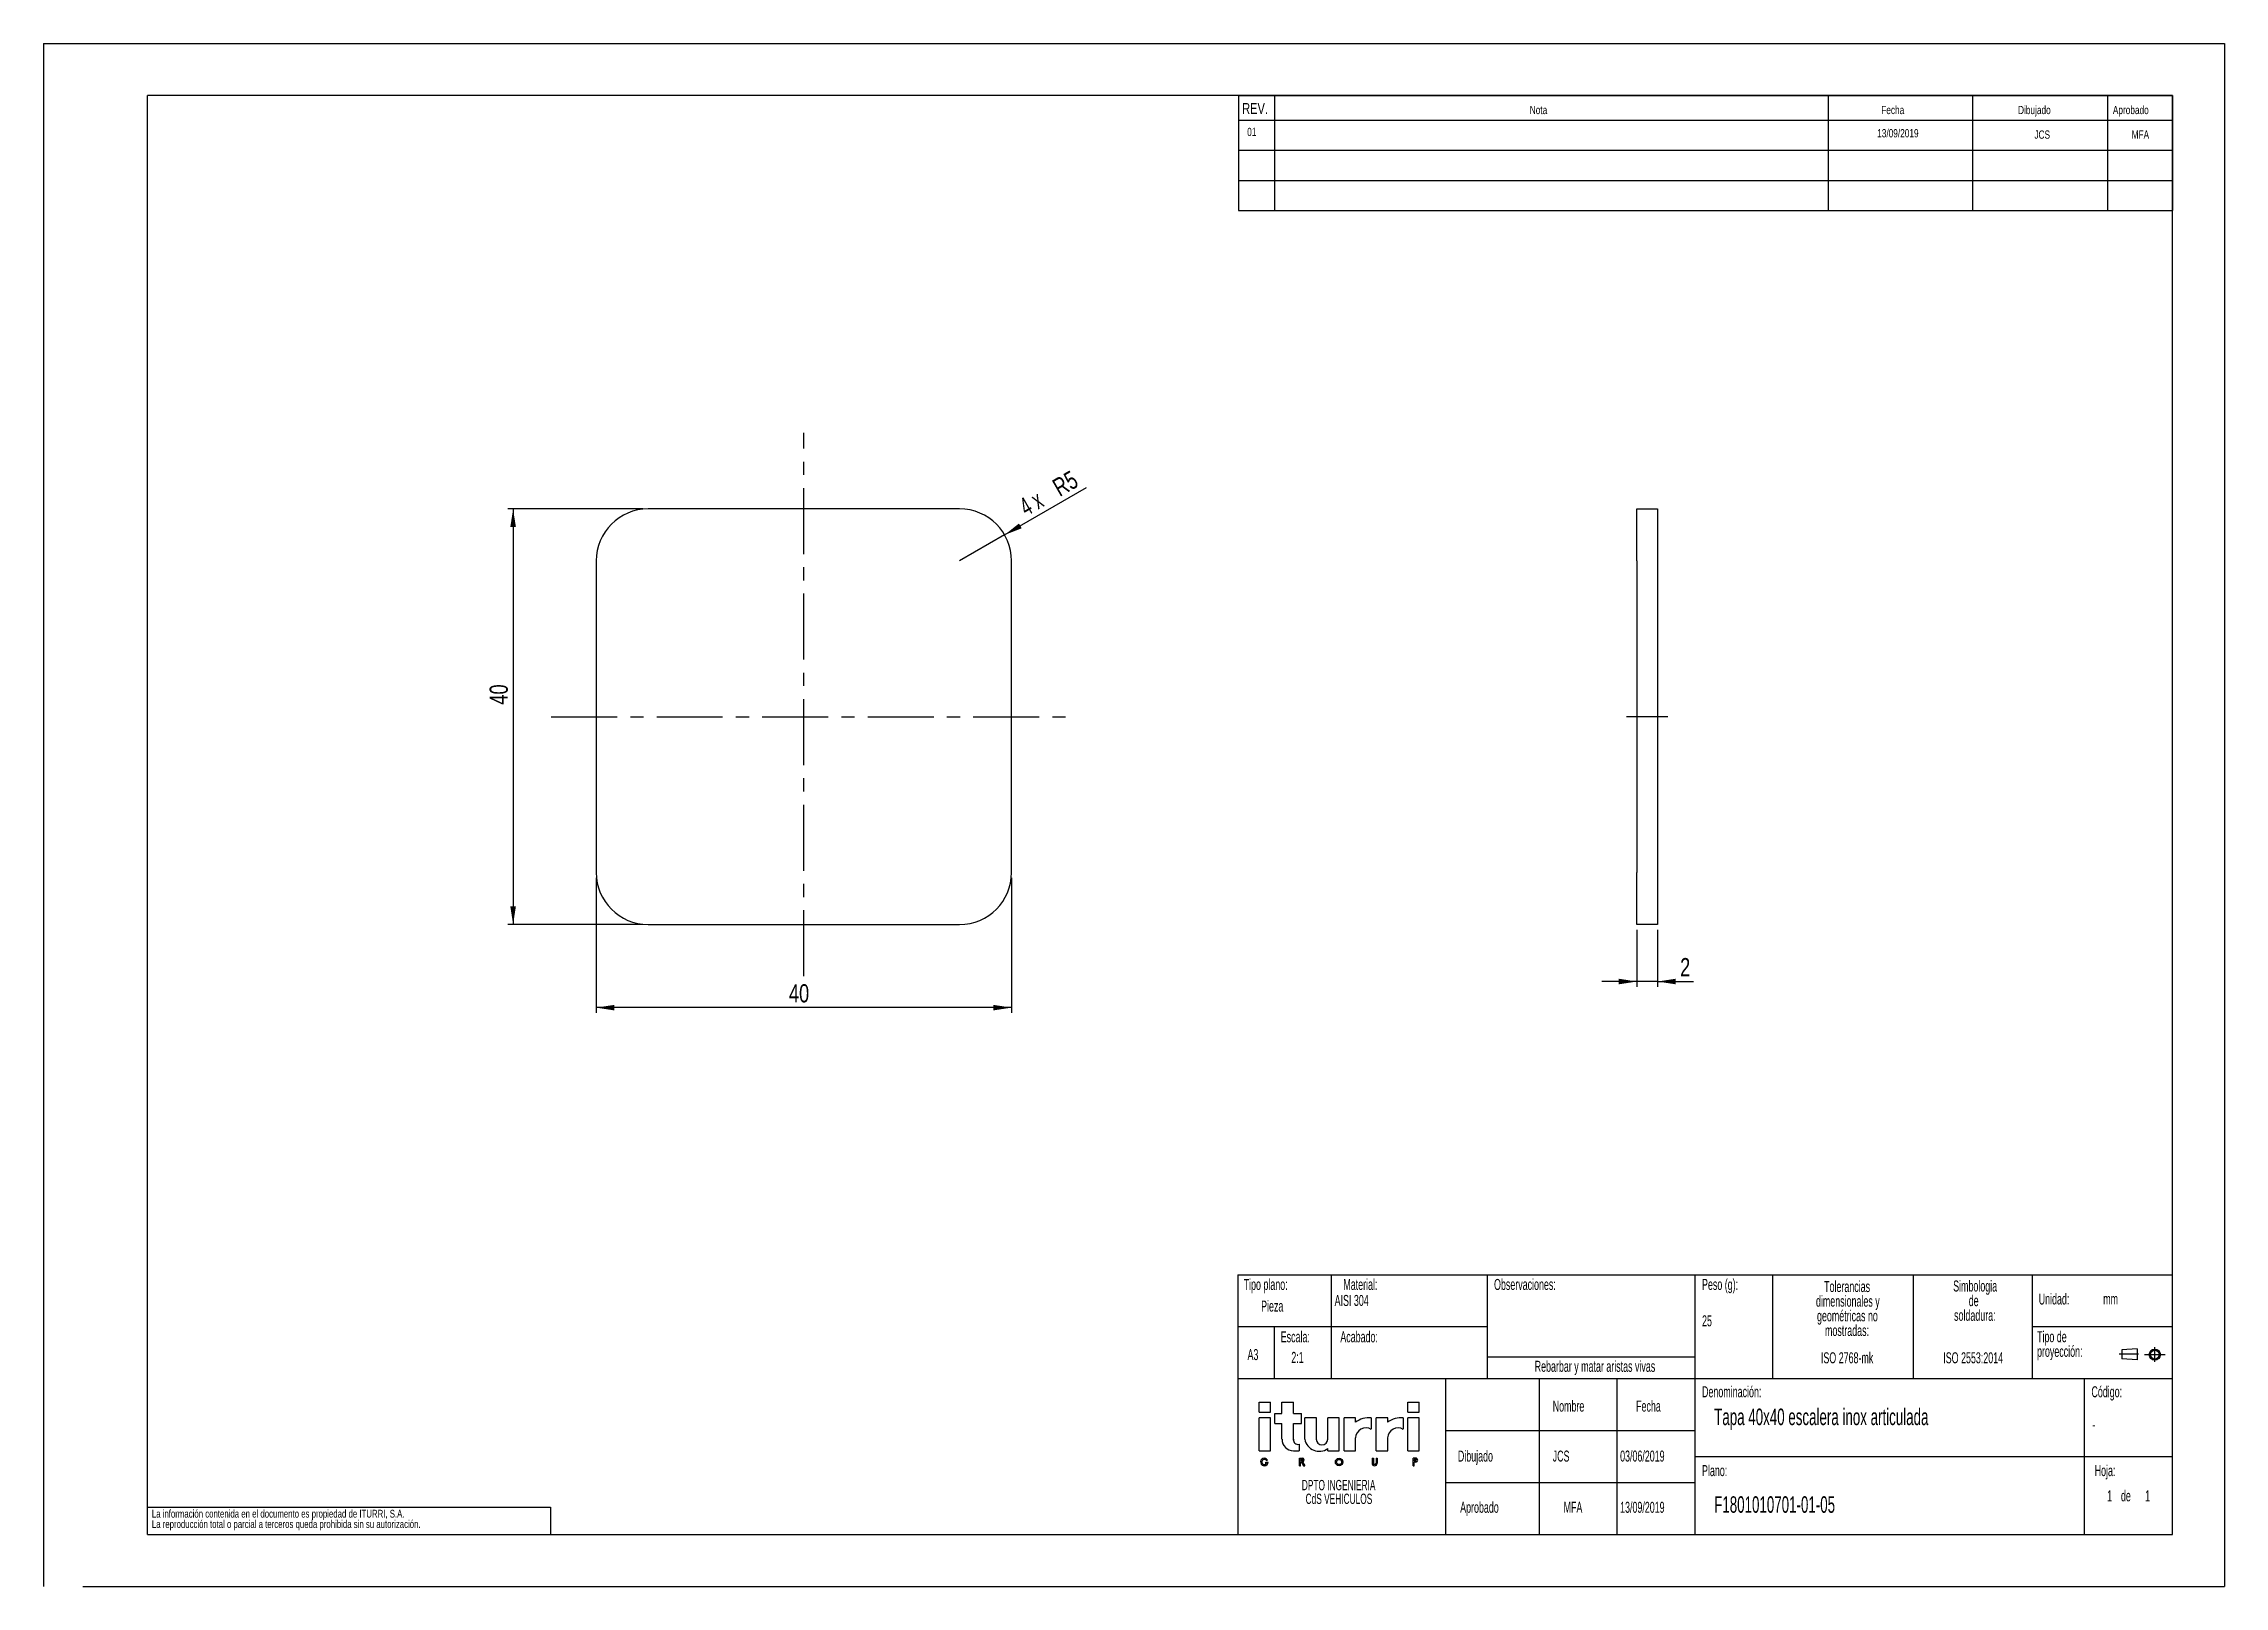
# Model space of a CAD drawing. Extents: x 0 to 1413, y 0 to 406.
# Drawn here: x 0 to 210, y 0 to 148.5 of the extents above.
import ezdxf

# ---------------------------------------------------------------- set-up
doc = ezdxf.new("R2010")
doc.units = 0
doc.header["$LTSCALE"] = 0.5
doc.linetypes.add('CENTERX2', pattern=[20.32, 12.7, -2.54, 2.54, -2.54])
doc.layers.get('0').update_dxf_attribs({"linetype": 'CONTINUOUS'})
doc.layers.add('FORMATO', color=7, linetype='CONTINUOUS')
doc.layers.add('SLD-0', color=179, linetype='CONTINUOUS')
doc.styles.add('SLDTEXTSTYLE0', font='TXT', dxfattribs={"width": 0.605})
doc.styles.add('SLDTEXTSTYLE1', font='TXT', dxfattribs={"width": 0.75})
doc.styles.add('SLDTEXTSTYLE2', font='TXT', dxfattribs={"width": 0.666667})
doc.dimstyles.new('SLDDIMSTYLE0', dxfattribs={"dimtxt": 1.75, "dimasz": 1.75, "dimexe": 0, "dimexo": 0.0625, "dimgap": 0.4375, "dimtad": 1, "dimdec": 1, "dimrnd": 1e-09, "dimzin": 12, "dimtxsty": 'SLDTEXTSTYLE1', "dimsah": 1, "dimcen": 0.09, "dimazin": 3, "dimtfac": 1, "dimtdec": 1, "dimtofl": 0, "dimtmove": 0, "dimatfit": 3, "dimtolj": 1, "dimtzin": 12})
doc.dimstyles.new('SLDDIMSTYLE1', dxfattribs={"dimtxt": 1.75, "dimasz": 1.75, "dimexe": 0, "dimexo": 0.0625, "dimgap": 0.4375, "dimtad": 1, "dimdec": 1, "dimrnd": 1e-09, "dimzin": 12, "dimtxsty": 'SLDTEXTSTYLE1', "dimsah": 1, "dimcen": 0, "dimazin": 3, "dimtfac": 1, "dimtdec": 1, "dimtofl": 0, "dimtmove": 0, "dimatfit": 3, "dimtolj": 1, "dimtzin": 12})
doc.dimstyles.new('SLDDIMSTYLE2', dxfattribs={"dimtxt": 1.75, "dimasz": 1.75, "dimexe": 0, "dimexo": 0.0625, "dimgap": 0.4375, "dimtad": 1, "dimdec": 1, "dimrnd": 1e-09, "dimzin": 12, "dimtxsty": 'SLDTEXTSTYLE1', "dimsah": 1, "dimcen": 0.09, "dimazin": 3, "dimtfac": 1, "dimtdec": 1, "dimtmove": 0, "dimatfit": 3, "dimtolj": 1, "dimtzin": 12})

# ---------------------------------------------------------------- blocks, each defined once
blk = doc.blocks.new('BLOQUE3')
at = {"color": 7, "linetype": 'CENTERX2'}
for p, q in [((198.96, 65.03), (197.4, 65.03)), ((199.44, 65.01), (201.08, 65.01)), ((200.26, 64.42), (200.26, 65.6))]:
    blk.add_line(p, q, dxfattribs=at)
at = {"color": 7, "linetype": 'CONTINUOUS'}
for p, q in [((198.84, 65.47), (197.62, 65.38)), ((197.62, 65.38), (197.62, 64.67)), ((198.84, 65.47), (198.84, 64.58)), ((198.84, 64.58), (197.62, 64.67))]:
    blk.add_line(p, q, dxfattribs=at)
for radius in [0.446, 0.357]:
    blk.add_circle((200.26, 65.01), radius, dxfattribs=at)
blk = doc.blocks.new('SW_NOTE_0')
at = {"color": 0, "linetype": 'CONTINUOUS', "char_height": 0.6615, "attachment_point": 2, "style": 'SLDTEXTSTYLE0'}
for s, insert in [('DPTO INGENIERIA', (3.92, 0.85)), ('CdS VEHICULOS', (3.94, -0.03))]:
    blk.add_mtext(s, dxfattribs=dict(at, insert=insert))
blk = doc.blocks.new('BLOQUE1')
at = {"layer": 'SLD-0'}
for p, q in [((0, 6.97), (0.74, 6.97)), ((0, 6.32), (0, 6.97)), ((0, 6.32), (0.74, 6.32)), ((0, 3.84), (0, 5.95)), ((0.74, 5.95), (0, 5.95)), ((0.74, 6.32), (0.74, 6.97)), ((0.74, 3.84), (0.74, 5.95)), ((1.01, 6.23), (1.47, 6.23)), ((1.01, 5.59), (1.01, 6.23)), ((1.47, 6.23), (1.47, 6.97)), ((1.47, 6.97), (2.21, 6.97)), ((2.21, 6.23), (2.21, 6.97)), ((2.21, 6.23), (2.73, 6.23)), ((2.73, 5.59), (2.73, 6.23)), ((2.94, 4.58), (2.94, 5.95)), ((3.68, 5.95), (2.94, 5.95)), ((3.68, 4.58), (3.68, 5.95)), ((5.15, 5.95), (4.41, 5.95)), ((4.41, 4.58), (4.41, 5.95)), ((5.15, 3.84), (5.15, 5.95)), ((5.46, 3.84), (5.46, 5.95)), ((6.19, 5.95), (5.46, 5.95)), ((6.19, 5.68), (6.19, 5.95)), ((7.21, 5.22), (7.21, 5.95)), ((7.52, 3.84), (7.52, 5.95)), ((8.26, 5.95), (7.52, 5.95)), ((8.26, 5.68), (8.26, 5.95)), ((9.27, 5.22), (9.27, 5.95)), ((9.55, 6.97), (10.28, 6.97)), ((9.55, 6.32), (9.55, 6.97)), ((9.55, 6.32), (10.28, 6.32)), ((9.55, 3.84), (9.55, 5.95)), ((10.28, 5.95), (9.55, 5.95)), ((10.28, 6.32), (10.28, 6.97)), ((10.28, 3.84), (10.28, 5.95)), ((1.01, 5.59), (1.47, 5.59)), ((1.47, 4.58), (1.47, 5.59)), ((2.21, 5.59), (2.73, 5.59)), ((2.21, 4.52), (2.21, 5.59)), ((6.19, 3.84), (6.19, 4.68)), ((8.26, 3.84), (8.26, 4.68)), ((0.44, 3.11), (0.58, 3.11)), ((0.44, 3.03), (0.44, 3.11)), ((0.44, 3.03), (0.48, 3.03)), ((0.45, 3.24), (0.55, 3.24)), ((2.6, 2.88), (2.6, 3.36)), ((2.6, 3.36), (2.78, 3.36)), ((2.6, 2.88), (2.67, 2.88)), ((2.67, 3.21), (2.67, 3.28)), ((2.67, 3.28), (2.78, 3.28)), ((2.67, 3.21), (2.78, 3.21)), ((2.67, 3.13), (2.71, 3.13)), ((2.67, 2.88), (2.67, 3.13)), ((2.71, 3.13), (2.85, 2.88)), ((2.79, 3.13), (2.93, 2.88)), ((2.85, 2.88), (2.93, 2.88)), ((4.41, 3.84), (4.41, 3.98)), ((7.26, 3.36), (7.26, 3.04)), ((7.26, 3.36), (7.34, 3.36)), ((7.34, 3.36), (7.34, 3.04)), ((7.51, 3.36), (7.51, 3.04)), ((7.51, 3.36), (7.59, 3.36)), ((7.59, 3.36), (7.59, 3.04)), ((10.06, 3.36), (9.89, 3.36)), ((9.89, 2.88), (9.89, 3.36)), ((9.89, 2.88), (9.89, 3.36)), ((9.89, 2.88), (9.97, 2.88)), ((9.97, 3.19), (9.97, 3.28)), ((10.06, 3.28), (9.97, 3.28)), ((10.06, 3.19), (9.97, 3.19)), ((10.06, 3.11), (9.97, 3.11)), ((9.97, 2.88), (9.97, 3.11))]:
    blk.add_line(p, q, dxfattribs=at)
at = {"layer": 'SLD-0', "linetype": 'CONTINUOUS'}
for p, q in [((2.57, 4.26), (2.57, 3.84)), ((0, 3.84), (0.74, 3.84)), ((2.21, 3.84), (2.57, 3.84)), ((4.41, 3.84), (5.15, 3.84)), ((5.46, 3.84), (6.19, 3.84)), ((7.52, 3.84), (8.26, 3.84)), ((9.55, 3.84), (10.28, 3.84))]:
    blk.add_line(p, q, dxfattribs=at)
at = {"layer": 'SLD-0'}
for radius in [0.241, 0.164]:
    blk.add_circle((5.14, 3.12), radius, dxfattribs=at)
at = {"layer": 'SLD-0', "linetype": 'CONTINUOUS'}
for centre, radius, start, end in [((7.08, 4.43), 1.53, 85.3992, 125.479), ((9.14, 4.43), 1.53, 85.3992, 125.479), ((6.86, 4.64), 0.67, 59.3496, 176.82), ((8.92, 4.64), 0.67, 59.3496, 176.82)]:
    blk.add_arc(centre, radius, start, end, dxfattribs=at)
at = {"layer": 'SLD-0'}
for centre, radius, start, end in [((2.21, 4.58), 0.735, 180, 270), ((2.5, 4.55), 0.297, 174.1878, 284.1512), ((3.87, 4.76), 0.95, 191.0739, 304.4906), ((4.04, 4.58), 0.368, 180, 0), ((0.34, 3.12), 0.241, 30.8678, 356.7364), ((0.34, 3.12), 0.164, 48.9815, 326.3369), ((2.78, 3.25), 0.117, 278.4773, 90), ((2.78, 3.25), 0.0393, 270, 90), ((7.42, 3.04), 0.161, 180, 0), ((7.42, 3.04), 0.0836, 180, 0), ((10.06, 3.24), 0.126, 270, 90), ((10.06, 3.24), 0.0491, 270, 90)]:
    blk.add_arc(centre, radius, start, end, dxfattribs=at)
at = {"color": 7, "linetype": 'CONTINUOUS'}
blk.add_blockref('SW_NOTE_0', (1.19, 1.12), dxfattribs=at)
blk = doc.blocks.new('SW_NOTE_0_1')
at = {"layer": 'SLD-0', "color": 0, "attachment_point": 2, "style": 'SLDTEXTSTYLE0'}
for s, insert, char_height in [('dimensionales y', (3.77, -0.05), 1.0583), ('Tolerancias', (3.7, 1.36), 1.0583), ('geométricas no', (3.73, -1.46), 1.0583), ('mostradas:', (3.69, -2.87), 1.058)]:
    blk.add_mtext(s, dxfattribs=dict(at, insert=insert, char_height=char_height))
blk = doc.blocks.new('SW_NOTE_0_2')
at = {"layer": 'SLD-0', "color": 0, "attachment_point": 1, "style": 'SLDTEXTSTYLE0'}
for s, insert, char_height in [('Tipo de', (0, 1.36), 1.058), ('proyección:', (0, -0.05), 1.0583)]:
    blk.add_mtext(s, dxfattribs=dict(at, insert=insert, char_height=char_height))
blk = doc.blocks.new('SW_NOTE_0_3')
at = {"layer": 'SLD-0', "color": 0, "char_height": 1.058, "attachment_point": 2, "style": 'SLDTEXTSTYLE0'}
for s, insert in [('Simbologia', (3.56, 1.36)), ('de', (3.42, -0.05)), ('soldadura:', (3.53, -1.46))]:
    blk.add_mtext(s, dxfattribs=dict(at, insert=insert))
blk = doc.blocks.new('SW_NOTE_0_4')
at = {"layer": 'SLD-0', "color": 0, "char_height": 0.75, "attachment_point": 1, "style": 'SLDTEXTSTYLE1'}
for s, insert in [('La información contenida en el documento es propiedad de ITURRI, S.A.', (0, 0.96)), ('La reproducción total o parcial a terceros queda prohibida sin su autorización.', (0, -0.04))]:
    blk.add_mtext(s, dxfattribs=dict(at, insert=insert))
blk = doc.blocks.new('SW_NOTE_0_5')
at = {"layer": 'SLD-0', "color": 0, "attachment_point": 2, "style": 'SLDTEXTSTYLE0'}
for s, insert, char_height in [('dimensionales y', (3.77, -0.05), 1.0583), ('Tolerancias', (3.7, 1.36), 1.0583), ('geométricas no', (3.73, -1.46), 1.0583), ('mostradas:', (3.69, -2.87), 1.058)]:
    blk.add_mtext(s, dxfattribs=dict(at, insert=insert, char_height=char_height))
blk = doc.blocks.new('SW_NOTE_0_6')
at = {"layer": 'SLD-0', "color": 0, "attachment_point": 1, "style": 'SLDTEXTSTYLE0'}
for s, insert, char_height in [('Tipo de', (0, 1.36), 1.058), ('proyección:', (0, -0.05), 1.0583)]:
    blk.add_mtext(s, dxfattribs=dict(at, insert=insert, char_height=char_height))
blk = doc.blocks.new('SW_NOTE_0_7')
at = {"layer": 'SLD-0', "color": 0, "char_height": 1.058, "attachment_point": 2, "style": 'SLDTEXTSTYLE0'}
for s, insert in [('Simbologia', (3.56, 1.36)), ('de', (3.42, -0.05)), ('soldadura:', (3.53, -1.46))]:
    blk.add_mtext(s, dxfattribs=dict(at, insert=insert))
blk = doc.blocks.new('SW_NOTE_0_8')
at = {"layer": 'SLD-0', "color": 0, "char_height": 0.75, "attachment_point": 1, "style": 'SLDTEXTSTYLE1'}
for s, insert in [('La información contenida en el documento es propiedad de ITURRI, S.A.', (0, 0.96)), ('La reproducción total o parcial a terceros queda prohibida sin su autorización.', (0, -0.04))]:
    blk.add_mtext(s, dxfattribs=dict(at, insert=insert))
blk = doc.blocks.new('_D')
at = {"layer": 'FORMATO', "color": 7}
for p, q in [((53.21, 68.21), (53.21, 55.21)), ((93.21, 68.21), (93.21, 55.21)), ((93.21, 55.71), (53.21, 55.71))]:
    blk.add_line(p, q, dxfattribs=at)
for points in [[(53.21, 55.71), (54.96, 55.44), (54.96, 55.97)], [(93.21, 55.71), (91.46, 55.97), (91.46, 55.44)]]:
    blk.add_solid(points, dxfattribs=at)
at = {"layer": 'FORMATO', "color": 7, "insert": (71.77, 57.96), "char_height": 1.75, "attachment_point": 1, "style": 'SLDTEXTSTYLE1'}
blk.add_mtext('40', dxfattribs=at)
blk = doc.blocks.new('_D_1')
at = {"layer": 'FORMATO', "color": 7}
for p, q in [((57.71, 103.71), (44.71, 103.71)), ((45.21, 103.71), (45.21, 63.71)), ((57.71, 63.71), (44.71, 63.71))]:
    blk.add_line(p, q, dxfattribs=at)
for points in [[(45.21, 103.71), (44.94, 101.96), (45.48, 101.96)], [(45.21, 63.71), (45.48, 65.46), (44.94, 65.46)]]:
    blk.add_solid(points, dxfattribs=at)
at = {"layer": 'FORMATO', "color": 7, "insert": (42.95, 84.87), "char_height": 1.75, "attachment_point": 1, "rotation": 90, "style": 'SLDTEXTSTYLE1'}
blk.add_mtext('40', dxfattribs=at)
blk = doc.blocks.new('_D_2')
at = {"layer": 'FORMATO', "color": 7}
for q in [(100.44, 105.77), (88.21, 98.71)]:
    blk.add_line((92.54, 101.21), q, dxfattribs=at)
blk.add_solid([(92.54, 101.21), (94.19, 101.85), (93.92, 102.31)], dxfattribs=at)
at = {"layer": 'FORMATO', "color": 7, "char_height": 1.75, "attachment_point": 1, "rotation": 30}
for s, insert, style in [('R5', (96.97, 106.36), 'SLDTEXTSTYLE1'), ('4 x', (93.76, 104.5), 'SLDTEXTSTYLE2')]:
    blk.add_mtext(s, dxfattribs=dict(at, insert=insert, style=style))
blk = doc.blocks.new('_D_3')
at = {"layer": 'FORMATO', "color": 7}
for p, q in [((153.42, 63.21), (153.42, 57.72)), ((155.42, 63.21), (155.42, 57.72)), ((153.42, 58.22), (150.05, 58.22)), ((155.42, 58.22), (153.42, 58.22)), ((155.42, 58.22), (158.88, 58.22))]:
    blk.add_line(p, q, dxfattribs=at)
for points in [[(153.42, 58.22), (151.67, 58.49), (151.67, 57.95)], [(155.42, 58.22), (157.17, 57.95), (157.17, 58.49)]]:
    blk.add_solid(points, dxfattribs=at)
at = {"layer": 'FORMATO', "color": 7, "insert": (157.59, 60.48), "char_height": 1.75, "attachment_point": 1, "style": 'SLDTEXTSTYLE1'}
blk.add_mtext('2', dxfattribs=at)

msp = doc.modelspace()

# ---------------------------------------------------------------- linework, layer by layer
at = {"color": 7, "linetype": 'CONTINUOUS'}
for p, q in [((0, 148.5), (210, 148.5)), ((0, 148.5), (0, 0)), ((210, 148.5), (210, 0)), ((205, 143.5), (10, 143.5)), ((10, 5), (10, 143.5)), ((205, 5), (205, 143.5)), ((88.21, 103.71), (58.21, 103.71)), ((153.42, 103.71), (155.42, 103.71)), ((153.42, 98.71), (153.42, 103.71)), ((155.42, 103.71), (155.42, 98.71)), ((53.21, 98.71), (53.21, 68.71)), ((93.21, 68.71), (93.21, 98.71)), ((153.42, 98.71), (153.42, 68.71)), ((155.42, 98.71), (155.42, 68.71)), ((153.42, 63.71), (153.42, 68.71)), ((155.42, 68.71), (155.42, 63.71)), ((58.21, 63.71), (88.21, 63.71)), ((155.42, 63.71), (153.42, 63.71)), ((115, 30), (205, 30)), ((115, 30), (115, 5)), ((10, 5), (205, 5)), ((3.77, 0), (210, 0))]:
    msp.add_line(p, q, dxfattribs=at)
for centre, start, end in [((58.21, 98.71), 90, 180), ((88.21, 98.71), 0, 90), ((58.21, 68.71), 180, 270), ((88.21, 68.71), 270, 0)]:
    msp.add_arc(centre, 5, start, end, dxfattribs=at)
at = {"layer": 'FORMATO'}
for p, q in [((115.05, 143.5), (205, 143.5)), ((115.05, 143.5), (115.05, 132.43)), ((118.52, 143.5), (118.52, 132.43)), ((171.83, 143.5), (171.83, 132.43)), ((185.73, 143.5), (185.73, 132.43)), ((198.76, 143.5), (198.76, 132.43)), ((205, 143.5), (205, 132.43)), ((115.05, 141.13), (205, 141.13)), ((115.05, 138.23), (205, 138.23)), ((115.05, 135.33), (205, 135.33)), ((115.05, 132.43), (205, 132.43))]:
    msp.add_line(p, q, dxfattribs=at)
at = {"layer": 'FORMATO', "color": 7, "linetype": 'CENTERX2'}
for p, q in [((73.21, 58.73), (73.21, 111.05)), ((48.88, 83.71), (99.36, 83.71)), ((156.42, 83.71), (152.42, 83.71))]:
    msp.add_line(p, q, dxfattribs=at)
at = {"layer": 'SLD-0'}
for p, q in [((124, 30), (124, 20)), ((139, 30), (139, 20)), ((159, 30), (159, 20)), ((166.5, 30), (166.5, 20)), ((180.04, 30), (180.04, 20)), ((191.5, 30), (191.5, 20)), ((115, 25), (124, 25)), ((118.5, 25), (118.5, 20)), ((124, 25), (139, 25)), ((191.5, 25), (205, 25)), ((139, 22.08), (159, 22.08)), ((115, 20), (205, 20)), ((135, 20), (135, 5)), ((144, 20), (144, 5)), ((151.5, 20), (151.5, 5)), ((159, 20), (159, 5)), ((196.5, 20), (196.5, 5)), ((135, 15), (159, 15)), ((159, 12.5), (196.5, 12.5)), ((196.5, 12.5), (205, 12.5)), ((135, 10), (159, 10)), ((10, 7.62), (48.81, 7.62)), ((48.81, 7.62), (48.81, 5))]:
    msp.add_line(p, q, dxfattribs=at)

# ---------------------------------------------------------------- block references
at = {"color": 7, "linetype": 'CONTINUOUS'}
for name, p, xscale, yscale, zscale in [('BLOQUE3', (-37.01, -55.7), 1.2, 1.2, 1.2), ('BLOQUE3', (-37.01, -55.7), 1.2, 1.2, 1.2), ('BLOQUE1', (117.04, 7.29), 1.5, 1.5, 1.5), ('BLOQUE1', (117.04, 7.29), 1.5, 1.5, 1.5)]:
    msp.add_blockref(name, p, dxfattribs=dict(at, xscale=xscale, yscale=yscale, zscale=zscale))
at = {"layer": 'SLD-0'}
for name, p in [('SW_NOTE_0_1', (169.97, 28.03)), ('SW_NOTE_0_5', (169.97, 28.03)), ('SW_NOTE_0_3', (182.44, 28.08)), ('SW_NOTE_0_7', (182.44, 28.08)), ('SW_NOTE_0_2', (191.96, 23.2)), ('SW_NOTE_0_6', (191.96, 23.2)), ('SW_NOTE_0_4', (10.42, 6.41)), ('SW_NOTE_0_8', (10.42, 6.41))]:
    msp.add_blockref(name, p, dxfattribs=at)

# ---------------------------------------------------------------- texts
at = {"layer": 'FORMATO', "style": 'SLDTEXTSTYLE1'}
for s, insert, char_height, attachment_point in [('REV.', (115.42, 142.78), 1.058, 1), ('Nota', (143.11, 142.51), 0.794, 1), ('Fecha', (176.96, 142.51), 0.794, 1), ('Dibujado', (190.13, 142.51), 0.794, 1), ('Aprobado', (199.26, 142.51), 0.794, 1), ('01', (116.34, 140.4), 0.794, 2), ('13/09/2019', (178.56, 140.27), 0.794, 2), ('JCS', (192.46, 140.14), 0.794, 2), ('MFA', (201.91, 140.14), 0.794, 2)]:
    msp.add_mtext(s, dxfattribs=dict(at, insert=insert, char_height=char_height, attachment_point=attachment_point))
at = {"layer": 'SLD-0', "style": 'SLDTEXTSTYLE0'}
for s, insert, char_height, attachment_point in [('Tipo plano:', (115.56, 29.59), 1.0583, 1), ('Tipo plano:', (115.56, 29.59), 1.0583, 1), ('Material:', (125.16, 29.59), 1.058, 1), ('Material:', (125.16, 29.59), 1.058, 1), ('Observaciones:', (139.67, 29.59), 1.0583, 1), ('Observaciones:', (139.67, 29.59), 1.0583, 1), ('Peso (g):', (159.7, 29.59), 1.058, 1), ('Peso (g):', (159.7, 29.59), 1.058, 1), ('Pieza', (117.24, 27.51), 1.058, 1), ('Pieza', (117.24, 27.51), 1.058, 1), ('AISI 304', (124.32, 28.05), 1.058, 1), ('AISI 304', (124.32, 28.05), 1.058, 1), ('Unidad:', (192.12, 28.19), 1.058, 1), ('Unidad:', (192.12, 28.19), 1.058, 1), ('mm', (198.33, 28.19), 1.058, 1), ('mm', (198.33, 28.19), 1.058, 1), ('25', (159.7, 26.09), 1.058, 1), ('25', (159.7, 26.09), 1.058, 1), ('Escala:', (119.13, 24.55), 1.058, 1), ('Escala:', (119.13, 24.55), 1.058, 1), ('Acabado:', (124.87, 24.55), 1.058, 1), ('Acabado:', (124.87, 24.55), 1.058, 1), ('A3', (115.93, 22.84), 1.058, 1), ('A3', (115.93, 22.84), 1.058, 1), ('2:1', (120.15, 22.57), 1.058, 1), ('2:1', (120.15, 22.57), 1.058, 1), ('Rebarbar y matar aristas vivas', (149.39, 21.71), 1.0583, 2), ('Rebarbar y matar aristas vivas', (149.39, 21.71), 1.0583, 2), ('ISO 2768-mk', (173.67, 22.53), 1.0583, 2), ('ISO 2768-mk', (173.67, 22.53), 1.0583, 2), ('ISO 2553:2014', (185.81, 22.53), 1.0583, 2), ('ISO 2553:2014', (185.81, 22.53), 1.0583, 2), ('Denominación:', (159.7, 19.26), 1.0583, 1), ('Denominación:', (159.7, 19.26), 1.0583, 1), ('Código:', (197.2, 19.26), 1.058, 1), ('Código:', (197.2, 19.26), 1.058, 1), ('Nombre', (145.32, 17.88), 1.058, 1), ('Nombre', (145.32, 17.88), 1.058, 1), ('Fecha', (153.35, 17.88), 1.058, 1), ('Fecha', (153.35, 17.88), 1.058, 1), ('Tapa 40x40 escalera inox articulada', (160.87, 17.11), 1.5875, 1), ('Tapa 40x40 escalera inox articulada', (160.87, 17.11), 1.5875, 1), ('-', (197.29, 16.1), 1.06, 1), ('-', (197.29, 16.1), 1.06, 1), ('Dibujado', (136.19, 13.07), 1.058, 1), ('Dibujado', (136.19, 13.07), 1.058, 1), ('JCS', (145.32, 13.07), 1.058, 1), ('03/06/2019', (151.81, 13.07), 1.058, 1), ('Plano:', (159.7, 11.67), 1.058, 1), ('Plano:', (159.7, 11.67), 1.058, 1), ('Hoja:', (197.51, 11.67), 1.058, 1), ('Hoja:', (197.51, 11.67), 1.058, 1), ('F1801010701-01-05', (160.87, 8.67), 1.5875, 1), ('F1801010701-01-05', (160.87, 8.67), 1.5875, 1), ('1', (198.71, 9.24), 1.06, 1), ('1', (198.71, 9.24), 1.06, 1), ('1', (198.71, 9.24), 1.06, 1), ('1', (198.71, 9.24), 1.06, 1), ('de', (200.04, 9.24), 1.058, 1), ('de', (200.04, 9.24), 1.058, 1), ('de', (200.04, 9.24), 1.058, 1), ('de', (200.04, 9.24), 1.058, 1), ('1', (202.37, 9.24), 1.06, 1), ('1', (202.37, 9.24), 1.06, 1), ('1', (202.37, 9.24), 1.06, 1), ('1', (202.37, 9.24), 1.06, 1), ('Aprobado', (136.41, 8.14), 1.058, 1), ('Aprobado', (136.41, 8.14), 1.058, 1), ('MFA', (146.37, 8.14), 1.058, 1), ('13/09/2019', (151.81, 8.14), 1.058, 1)]:
    msp.add_mtext(s, dxfattribs=dict(at, insert=insert, char_height=char_height, attachment_point=attachment_point))

# ---------------------------------------------------------------- dimensions: what is measured, and where the dimension line sits
at = {"layer": 'FORMATO', "color": 7}
dim = msp.add_radius_dim(center=(88.21, 98.71), mpoint=(92.54, 101.21), text='4 x <>', dimstyle='SLDDIMSTYLE1', dxfattribs=at)
dim.commit()
dim.dimension.update_dxf_attribs({"geometry": '_D_2', "text_midpoint": (97.74, 104.21), "dimtype": 164})
dim = msp.add_linear_dim(base=(45.21, 63.71), p1=(58.21, 103.71), p2=(58.21, 63.71), angle=90, dimstyle='SLDDIMSTYLE0', dxfattribs=at)
dim.commit()
dim.dimension.update_dxf_attribs({"geometry": '_D_1', "text_midpoint": (45.21, 86.16), "dimtype": 160})
for base, p1, p2, dimstyle, picture, middle in [((53.21, 55.71), (93.21, 68.71), (53.21, 68.71), 'SLDDIMSTYLE0', '_D', (73.06, 55.71)), ((153.42, 58.22), (155.42, 63.71), (153.42, 63.71), 'SLDDIMSTYLE2', '_D_3', (158.23, 58.22))]:
    dim = msp.add_linear_dim(base=base, p1=p1, p2=p2, dimstyle=dimstyle, dxfattribs=at)
    dim.commit()
    dim.dimension.update_dxf_attribs({"geometry": picture, "text_midpoint": middle, "dimtype": 160})

doc.saveas('drawing.dxf')
